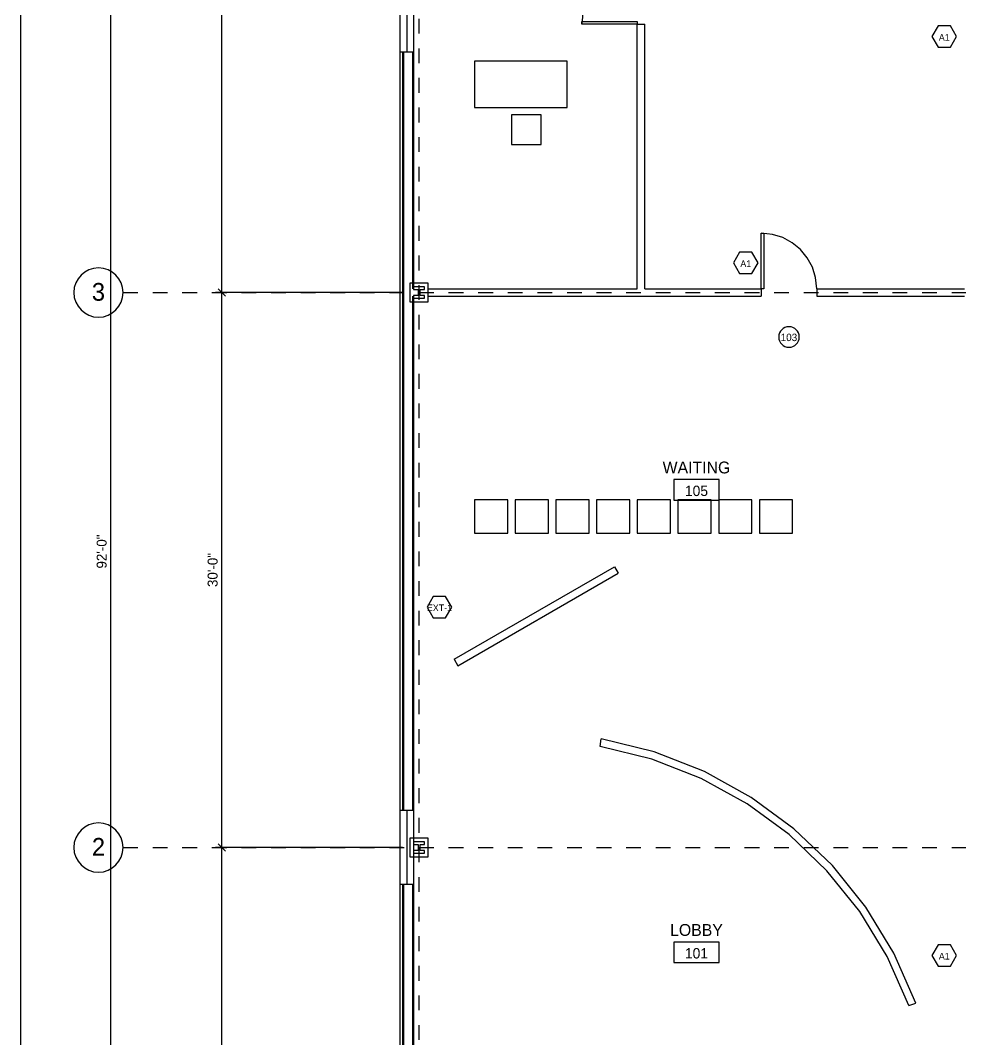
# Model space of a CAD drawing. Header units: inches. Extents: x 0.5 to 35.5, y 0.5 to 23.5.
# Drawn here: x 0.5 to 6.85, y 10.23 to 17.12 of the extents above; entities that cross this region are included whole.
import ezdxf
from ezdxf.enums import TextEntityAlignment as Align

# ---------------------------------------------------------------- set-up
doc = ezdxf.new("R2010")
doc.units = ezdxf.units.IN
doc.linetypes.add('DASHED', pattern=[0.125, 0.0833, -0.0417])
for name, color, linetype in [('A-ANNO-DIMS', 7, 'CONTINUOUS'), ('A-ANNO-SYMB', 5, 'CONTINUOUS'), ('A-ANNO-TEXT', 3, 'CONTINUOUS'), ('A-COLS', 1, 'CONTINUOUS'), ('A-DOOR', 4, 'CONTINUOUS'), ('A-FURN', 4, 'CONTINUOUS'), ('A-GLAZ', 3, 'CONTINUOUS'), ('A-WALL', 2, 'CONTINUOUS'), ('G-ANNO-TTLB', 1, 'CONTINUOUS'), ('S-GRID', 1, 'CONTINUOUS')]:
    doc.layers.add(name, color=color, linetype=linetype)

msp = doc.modelspace()

# ---------------------------------------------------------------- linework, layer by layer
at = {"layer": 'A-ANNO-DIMS'}
for p, q in [((1.11069, 7.77778), (1.11069, 19.27778)), ((1.86069, 15.27778), (1.86069, 19.27778)), ((1.88525, 15.25323), (1.83614, 15.30233)), ((1.88525, 15.25323), (1.83614, 15.30233)), ((3.08292, 15.27778), (1.81903, 15.27778)), ((3.08292, 15.27778), (1.81903, 15.27778)), ((1.86069, 11.52778), (1.86069, 15.27778)), ((3.08292, 11.52778), (1.81903, 11.52778)), ((3.08292, 11.52778), (1.81903, 11.52778)), ((1.88525, 11.50323), (1.83614, 11.55233)), ((1.88525, 11.50323), (1.83614, 11.55233)), ((1.86069, 7.77778), (1.86069, 11.52778))]:
    msp.add_line(p, q, dxfattribs=at)
at = {"layer": 'A-ANNO-SYMB'}
for p, q in [((6.70239, 17.07911), (6.66072, 17.00694)), ((6.78572, 17.07911), (6.70239, 17.07911)), ((6.82739, 17.00694), (6.78572, 17.07911)), ((6.66072, 17.00694), (6.70239, 16.93478)), ((6.78572, 16.93478), (6.82739, 17.00694)), ((6.70239, 16.93478), (6.78572, 16.93478)), ((5.36111, 15.55034), (5.31944, 15.47817)), ((5.44444, 15.55034), (5.36111, 15.55034)), ((5.48611, 15.47817), (5.44444, 15.55034)), ((5.31944, 15.47817), (5.36111, 15.406)), ((5.44444, 15.406), (5.48611, 15.47817)), ((5.36111, 15.406), (5.44444, 15.406)), ((5.63686, 15.01621), (5.63046, 15.00442)), ((5.64534, 15.02649), (5.63686, 15.01621)), ((5.65562, 15.03497), (5.64534, 15.02649)), ((5.66741, 15.04137), (5.65562, 15.03497)), ((5.68045, 15.04542), (5.66741, 15.04137)), ((5.69444, 15.04683), (5.68045, 15.04542)), ((5.70844, 15.04542), (5.69444, 15.04683)), ((5.72148, 15.04137), (5.70844, 15.04542)), ((5.73327, 15.03497), (5.72148, 15.04137)), ((5.74355, 15.02649), (5.73327, 15.03497)), ((5.75203, 15.01621), (5.74355, 15.02649)), ((5.75843, 15.00442), (5.75203, 15.01621)), ((5.62641, 14.99138), (5.625, 14.97739)), ((5.625, 14.97739), (5.62641, 14.96339)), ((5.63046, 15.00442), (5.62641, 14.99138)), ((5.62641, 14.96339), (5.63046, 14.95036)), ((5.63046, 14.95036), (5.63686, 14.93856)), ((5.75203, 14.93856), (5.75843, 14.95036)), ((5.76248, 14.99138), (5.75843, 15.00442)), ((5.75843, 14.95036), (5.76248, 14.96339)), ((5.76389, 14.97739), (5.76248, 14.99138)), ((5.76248, 14.96339), (5.76389, 14.97739)), ((5.63686, 14.93856), (5.64534, 14.92828)), ((5.64534, 14.92828), (5.65562, 14.9198)), ((5.65562, 14.9198), (5.66741, 14.9134)), ((5.66741, 14.9134), (5.68045, 14.90935)), ((5.68045, 14.90935), (5.69444, 14.90794)), ((5.69444, 14.90794), (5.70844, 14.90935)), ((5.70844, 14.90935), (5.72148, 14.9134)), ((5.72148, 14.9134), (5.73327, 14.9198)), ((5.73327, 14.9198), (5.74355, 14.92828)), ((5.74355, 14.92828), (5.75203, 14.93856)), ((5.22222, 14.01389), (4.91667, 14.01389)), ((4.91667, 14.01389), (4.91667, 13.875)), ((5.22222, 13.875), (5.22222, 14.01389)), ((4.91667, 13.875), (5.22222, 13.875)), ((3.29067, 13.22495), (3.249, 13.15278)), ((3.374, 13.22495), (3.29067, 13.22495)), ((3.41567, 13.15278), (3.374, 13.22495)), ((3.249, 13.15278), (3.29067, 13.08061)), ((3.374, 13.08061), (3.41567, 13.15278)), ((3.29067, 13.08061), (3.374, 13.08061)), ((5.22222, 10.88889), (4.91667, 10.88889)), ((4.91667, 10.88889), (4.91667, 10.75)), ((5.22222, 10.75), (5.22222, 10.88889)), ((6.70239, 10.87078), (6.66072, 10.79861)), ((6.78572, 10.87078), (6.70239, 10.87078)), ((6.82739, 10.79861), (6.78572, 10.87078)), ((4.91667, 10.75), (5.22222, 10.75)), ((6.66072, 10.79861), (6.70239, 10.72644)), ((6.78572, 10.72644), (6.82739, 10.79861)), ((6.70239, 10.72644), (6.78572, 10.72644))]:
    msp.add_line(p, q, dxfattribs=at)
at = {"layer": 'A-COLS'}
for p, q in [((3.25694, 15.34028), (3.13194, 15.34028)), ((3.13194, 15.34028), (3.13194, 15.21528)), ((3.23194, 15.31528), (3.15694, 15.31528)), ((3.15694, 15.31528), (3.15694, 15.29861)), ((3.15694, 15.29861), (3.1875, 15.29861)), ((3.1875, 15.29861), (3.1875, 15.25694)), ((3.20139, 15.25694), (3.20139, 15.29861)), ((3.20139, 15.29861), (3.23194, 15.29861)), ((3.23194, 15.29861), (3.23194, 15.31528)), ((3.25694, 15.21528), (3.25694, 15.34028)), ((3.1875, 15.25694), (3.15694, 15.25694)), ((3.15694, 15.25694), (3.15694, 15.24028)), ((3.15694, 15.24028), (3.23194, 15.24028)), ((3.23194, 15.25694), (3.20139, 15.25694)), ((3.23194, 15.24028), (3.23194, 15.25694)), ((3.13194, 15.21528), (3.25694, 15.21528)), ((3.25694, 11.59028), (3.13194, 11.59028)), ((3.13194, 11.59028), (3.13194, 11.46528)), ((3.25694, 11.46528), (3.25694, 11.59028)), ((3.23194, 11.56528), (3.15694, 11.56528)), ((3.15694, 11.56528), (3.15694, 11.54861)), ((3.15694, 11.54861), (3.1875, 11.54861)), ((3.1875, 11.50694), (3.15694, 11.50694)), ((3.15694, 11.50694), (3.15694, 11.49028)), ((3.1875, 11.54861), (3.1875, 11.50694)), ((3.20139, 11.50694), (3.20139, 11.54861)), ((3.20139, 11.54861), (3.23194, 11.54861)), ((3.23194, 11.50694), (3.20139, 11.50694)), ((3.23194, 11.54861), (3.23194, 11.56528)), ((3.23194, 11.49028), (3.23194, 11.50694)), ((3.13194, 11.46528), (3.25694, 11.46528)), ((3.15694, 11.49028), (3.23194, 11.49028))]:
    msp.add_line(p, q, dxfattribs=at)
at = {"layer": 'A-DOOR'}
for p, q in [((4.30167, 17.16585), (4.29405, 17.09028)), ((4.29405, 17.09028), (4.29405, 17.10851)), ((4.29405, 17.10851), (4.66905, 17.10851)), ((4.66905, 17.09028), (4.29405, 17.09028)), ((4.66905, 17.10851), (4.66905, 17.09028)), ((5.50694, 15.30317), (5.50694, 15.67817)), ((5.50694, 15.67817), (5.52517, 15.67817)), ((5.58252, 15.67055), (5.50694, 15.67817)), ((5.52517, 15.67817), (5.52517, 15.30317)), ((5.65291, 15.6487), (5.58252, 15.67055)), ((5.71661, 15.61412), (5.65291, 15.6487)), ((5.77211, 15.56833), (5.71661, 15.61412)), ((5.8179, 15.51283), (5.77211, 15.56833)), ((5.85248, 15.44914), (5.8179, 15.51283)), ((5.87433, 15.37874), (5.85248, 15.44914)), ((5.88194, 15.30317), (5.87433, 15.37874)), ((5.52517, 15.30317), (5.50694, 15.30317))]:
    msp.add_line(p, q, dxfattribs=at)
at = {"layer": 'A-FURN'}
for p, q in [((4.19444, 16.84028), (3.56944, 16.84028)), ((3.56944, 16.84028), (3.56944, 16.52778)), ((4.19444, 16.52778), (4.19444, 16.84028)), ((3.56944, 16.52778), (4.19444, 16.52778)), ((4.01944, 16.47778), (3.81944, 16.47778)), ((3.81944, 16.47778), (3.81944, 16.27778)), ((4.01944, 16.27778), (4.01944, 16.47778)), ((3.81944, 16.27778), (4.01944, 16.27778)), ((3.79444, 13.87778), (3.56944, 13.87778)), ((3.56944, 13.87778), (3.56944, 13.65278)), ((3.79444, 13.65278), (3.79444, 13.87778)), ((4.06944, 13.87778), (3.84444, 13.87778)), ((3.84444, 13.87778), (3.84444, 13.65278)), ((4.06944, 13.65278), (4.06944, 13.87778)), ((4.34444, 13.87778), (4.11944, 13.87778)), ((4.11944, 13.87778), (4.11944, 13.65278)), ((4.34444, 13.65278), (4.34444, 13.87778)), ((4.61944, 13.87778), (4.39444, 13.87778)), ((4.39444, 13.87778), (4.39444, 13.65278)), ((4.61944, 13.65278), (4.61944, 13.87778)), ((4.89444, 13.87778), (4.66944, 13.87778)), ((4.66944, 13.87778), (4.66944, 13.65278)), ((4.89444, 13.65278), (4.89444, 13.87778)), ((5.16944, 13.87778), (4.94444, 13.87778)), ((4.94444, 13.87778), (4.94444, 13.65278)), ((5.16944, 13.65278), (5.16944, 13.87778)), ((5.44444, 13.87778), (5.21944, 13.87778)), ((5.21944, 13.87778), (5.21944, 13.65278)), ((5.44444, 13.65278), (5.44444, 13.87778)), ((5.71944, 13.87778), (5.49444, 13.87778)), ((5.49444, 13.87778), (5.49444, 13.65278)), ((5.71944, 13.65278), (5.71944, 13.87778)), ((3.56944, 13.65278), (3.79444, 13.65278)), ((3.84444, 13.65278), (4.06944, 13.65278)), ((4.11944, 13.65278), (4.34444, 13.65278)), ((4.39444, 13.65278), (4.61944, 13.65278)), ((4.66944, 13.65278), (4.89444, 13.65278)), ((4.94444, 13.65278), (5.16944, 13.65278)), ((5.21944, 13.65278), (5.44444, 13.65278)), ((5.49444, 13.65278), (5.71944, 13.65278))]:
    msp.add_line(p, q, dxfattribs=at)
at = {"layer": 'A-GLAZ'}
for p, q in [((3.06489, 17.40278), (3.06489, 16.90278)), ((3.11111, 17.40278), (3.11111, 16.90278)), ((3.15734, 17.40278), (3.15734, 16.90278)), ((3.06489, 11.77778), (3.06489, 11.27778)), ((3.11111, 11.77778), (3.11111, 11.27778)), ((3.15734, 11.77778), (3.15734, 11.27778))]:
    msp.add_line(p, q, dxfattribs=at)
at = {"layer": 'A-WALL'}
for p, q in [((4.66905, 15.30317), (4.66905, 17.09028)), ((4.66905, 17.09028), (4.71984, 17.09028)), ((4.71984, 15.30317), (4.71984, 17.09028)), ((3.06489, 16.90278), (3.06489, 11.77778)), ((3.15734, 16.90278), (3.06489, 16.90278)), ((3.08181, 16.90278), (3.08181, 11.77778)), ((3.08832, 16.90278), (3.08832, 11.77778)), ((3.15082, 16.90278), (3.15082, 15.30317)), ((3.15734, 16.90278), (3.15734, 15.30317)), ((3.25694, 15.30317), (4.66905, 15.30317)), ((4.71984, 15.30317), (5.50694, 15.30317)), ((5.50694, 15.30317), (5.50694, 15.25239)), ((5.88194, 15.30317), (6.88194, 15.30317)), ((5.88194, 15.30317), (5.88194, 15.25239)), ((3.15082, 15.25239), (3.15082, 11.77778)), ((3.15734, 15.25239), (3.15734, 11.77778)), ((3.25694, 15.25239), (5.50694, 15.25239)), ((5.88194, 15.25239), (6.88194, 15.25239)), ((3.43175, 12.79977), (4.51428, 13.42477)), ((3.45714, 12.75579), (4.53967, 13.38079)), ((4.51428, 13.42477), (4.53967, 13.38079)), ((3.43175, 12.79977), (3.45714, 12.75579)), ((4.41757, 12.21099), (4.42639, 12.261)), ((4.78419, 12.17313), (4.42639, 12.261)), ((4.76882, 12.12473), (4.41757, 12.21099)), ((5.10129, 11.99467), (4.76882, 12.12473)), ((5.12285, 12.04065), (4.78419, 12.17313)), ((5.41145, 11.82376), (5.10129, 11.99467)), ((5.43879, 11.86655), (5.12285, 12.04065)), ((5.72843, 11.65385), (5.43879, 11.86655)), ((3.15734, 11.77778), (3.06489, 11.77778)), ((5.69579, 11.61495), (5.41145, 11.82376)), ((5.9882, 11.40554), (5.72843, 11.65385)), ((5.9508, 11.37119), (5.69579, 11.61495)), ((6.17297, 11.09542), (5.9508, 11.37119)), ((6.21451, 11.12464), (5.9882, 11.40554)), ((3.06489, 11.27778), (3.06489, 7.64822)), ((3.15734, 11.27778), (3.06489, 11.27778)), ((3.08181, 11.27778), (3.08181, 7.64822)), ((3.08832, 11.27778), (3.08832, 7.64822)), ((3.15082, 11.27778), (3.15082, 7.74067)), ((3.15734, 11.27778), (3.15734, 7.74067)), ((6.35879, 10.79059), (6.17297, 11.09542)), ((6.40379, 10.81413), (6.21451, 11.12464)), ((6.55246, 10.47702), (6.40379, 10.81413)), ((6.50474, 10.45965), (6.35879, 10.79059)), ((6.50474, 10.45965), (6.55246, 10.47702))]:
    msp.add_line(p, q, dxfattribs=at)
at = {"layer": 'G-ANNO-TTLB'}
msp.add_line((0.5, 23.5), (0.5, 0.5), dxfattribs=at)
at = {"layer": 'S-GRID', "linetype": 'DASHED'}
for p, q in [((3.19444, 7.02778), (3.19444, 21.40278)), ((1.19444, 15.27778), (29.94444, 15.27778)), ((1.19444, 11.52778), (29.94444, 11.52778))]:
    msp.add_line(p, q, dxfattribs=at)
at = {"layer": 'S-GRID'}
for p, q in [((0.9629, 15.43135), (0.93459, 15.41598)), ((0.99419, 15.44106), (0.9629, 15.43135)), ((1.02778, 15.44444), (0.99419, 15.44106)), ((1.06137, 15.44106), (1.02778, 15.44444)), ((1.09265, 15.43135), (1.06137, 15.44106)), ((1.12096, 15.41598), (1.09265, 15.43135)), ((0.88958, 15.37096), (0.87421, 15.34265)), ((0.90993, 15.39563), (0.88958, 15.37096)), ((0.93459, 15.41598), (0.90993, 15.39563)), ((1.14563, 15.39563), (1.12096, 15.41598)), ((1.16598, 15.37096), (1.14563, 15.39563)), ((1.18135, 15.34265), (1.16598, 15.37096)), ((0.8645, 15.31137), (0.86111, 15.27778)), ((0.87421, 15.34265), (0.8645, 15.31137)), ((1.19106, 15.31137), (1.18135, 15.34265)), ((1.19444, 15.27778), (1.19106, 15.31137)), ((0.86111, 15.27778), (0.8645, 15.24419)), ((0.8645, 15.24419), (0.87421, 15.2129)), ((1.18135, 15.2129), (1.19106, 15.24419)), ((1.19106, 15.24419), (1.19444, 15.27778)), ((0.87421, 15.2129), (0.88958, 15.18459)), ((0.88958, 15.18459), (0.90993, 15.15993)), ((0.90993, 15.15993), (0.93459, 15.13958)), ((1.12096, 15.13958), (1.14563, 15.15993)), ((1.14563, 15.15993), (1.16598, 15.18459)), ((1.16598, 15.18459), (1.18135, 15.2129)), ((0.93459, 15.13958), (0.9629, 15.12421)), ((0.9629, 15.12421), (0.99419, 15.1145)), ((0.99419, 15.1145), (1.02778, 15.11111)), ((1.02778, 15.11111), (1.06137, 15.1145)), ((1.06137, 15.1145), (1.09265, 15.12421)), ((1.09265, 15.12421), (1.12096, 15.13958)), ((0.90993, 11.64563), (0.88958, 11.62096)), ((0.93459, 11.66598), (0.90993, 11.64563)), ((0.9629, 11.68135), (0.93459, 11.66598)), ((0.99419, 11.69106), (0.9629, 11.68135)), ((1.02778, 11.69444), (0.99419, 11.69106)), ((1.06137, 11.69106), (1.02778, 11.69444)), ((1.09265, 11.68135), (1.06137, 11.69106)), ((1.12096, 11.66598), (1.09265, 11.68135)), ((1.14563, 11.64563), (1.12096, 11.66598)), ((1.16598, 11.62096), (1.14563, 11.64563)), ((0.87421, 11.59265), (0.8645, 11.56137)), ((0.88958, 11.62096), (0.87421, 11.59265)), ((1.18135, 11.59265), (1.16598, 11.62096)), ((1.19106, 11.56137), (1.18135, 11.59265)), ((0.8645, 11.56137), (0.86111, 11.52778)), ((0.86111, 11.52778), (0.8645, 11.49419)), ((1.19444, 11.52778), (1.19106, 11.56137)), ((1.19106, 11.49419), (1.19444, 11.52778)), ((0.8645, 11.49419), (0.87421, 11.4629)), ((0.87421, 11.4629), (0.88958, 11.43459)), ((0.88958, 11.43459), (0.90993, 11.40993)), ((1.14563, 11.40993), (1.16598, 11.43459)), ((1.16598, 11.43459), (1.18135, 11.4629)), ((1.18135, 11.4629), (1.19106, 11.49419)), ((0.90993, 11.40993), (0.93459, 11.38958)), ((0.93459, 11.38958), (0.9629, 11.37421)), ((0.9629, 11.37421), (0.99419, 11.3645)), ((0.99419, 11.3645), (1.02778, 11.36111)), ((1.02778, 11.36111), (1.06137, 11.3645)), ((1.06137, 11.3645), (1.09265, 11.37421)), ((1.09265, 11.37421), (1.12096, 11.38958)), ((1.12096, 11.38958), (1.14563, 11.40993))]:
    msp.add_line(p, q, dxfattribs=at)

# ---------------------------------------------------------------- texts
at = {"layer": 'A-ANNO-DIMS'}
for s, p in [('92\'-0"', (1.08292, 13.52778)), ('30\'-0"', (1.83292, 13.40278))]:
    msp.add_text(s, height=0.0675, rotation=90, dxfattribs=at).set_placement(p, align=Align.CENTER)
at = {"layer": 'A-ANNO-SYMB'}
for s, height, p in [('A1', 0.045, (6.74405, 16.97917)), ('A1', 0.045, (5.40278, 15.45039)), ('103', 0.05, (5.69444, 14.94961)), ('105', 0.07, (5.06944, 13.90278)), ('EXT-1', 0.045, (3.33234, 13.125)), ('101', 0.07, (5.06944, 10.77778)), ('A1', 0.045, (6.74405, 10.77083))]:
    msp.add_text(s, height=height, dxfattribs=at).set_placement(p, align=Align.CENTER)
at = {"layer": 'A-ANNO-TEXT'}
for s, p in [('WAITING', (5.06944, 14.05556)), ('LOBBY', (5.06944, 10.93056))]:
    msp.add_text(s, height=0.08, dxfattribs=at).set_placement(p, align=Align.CENTER)
at = {"layer": 'S-GRID'}
for s, p in [('3', (1.02778, 15.22222)), ('2', (1.02778, 11.47222))]:
    msp.add_text(s, height=0.12, dxfattribs=at).set_placement(p, align=Align.CENTER)

doc.saveas('drawing.dxf')
